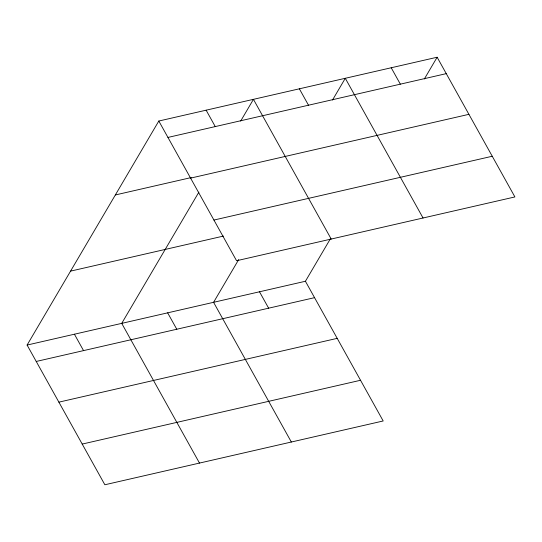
<?xml version="1.0" encoding="UTF-8"?>
<svg xmlns="http://www.w3.org/2000/svg" width="542" height="542" viewBox="0 0 542 542"><rect width="100%" height="100%" fill="white"/><g stroke="black" fill="none" stroke-linecap="round" stroke-linejoin="round"><path stroke-width="0.81" d="M330.566 238.494L305.424 281.257L383.187 420.971L104.863 484.765L27.1 345.058L158.813 121.029L437.137 57.235L514.9 196.942L236.576 260.743L158.813 121.029M198.887 192.125L121.726 323.364L199.49 463.078M240.662 121.083L253.446 99.342L331.209 239.049M238.717 259.55L213.575 302.314L291.339 442.021M332.51 100.033L345.295 78.285L423.051 217.999M424.352 78.976L437.137 57.235M167.945 137.431L446.269 73.637M115.351 194.957L191.218 177.566M190.594 178.122L468.918 114.328M213.927 220.052L492.251 156.252M70.568 271.129L223.419 236.088M27.1 345.058L305.424 281.257M36.226 361.46L314.55 297.66M58.875 402.15L337.199 338.35M82.215 444.074L360.538 380.274M391.216 67.764L400.342 84.159M299.367 88.813L308.5 105.216M206.129 110.189L215.262 126.584M259.496 291.786L268.629 308.188M167.654 312.836L176.78 329.238M74.417 334.211L83.543 350.613"/></g></svg>
